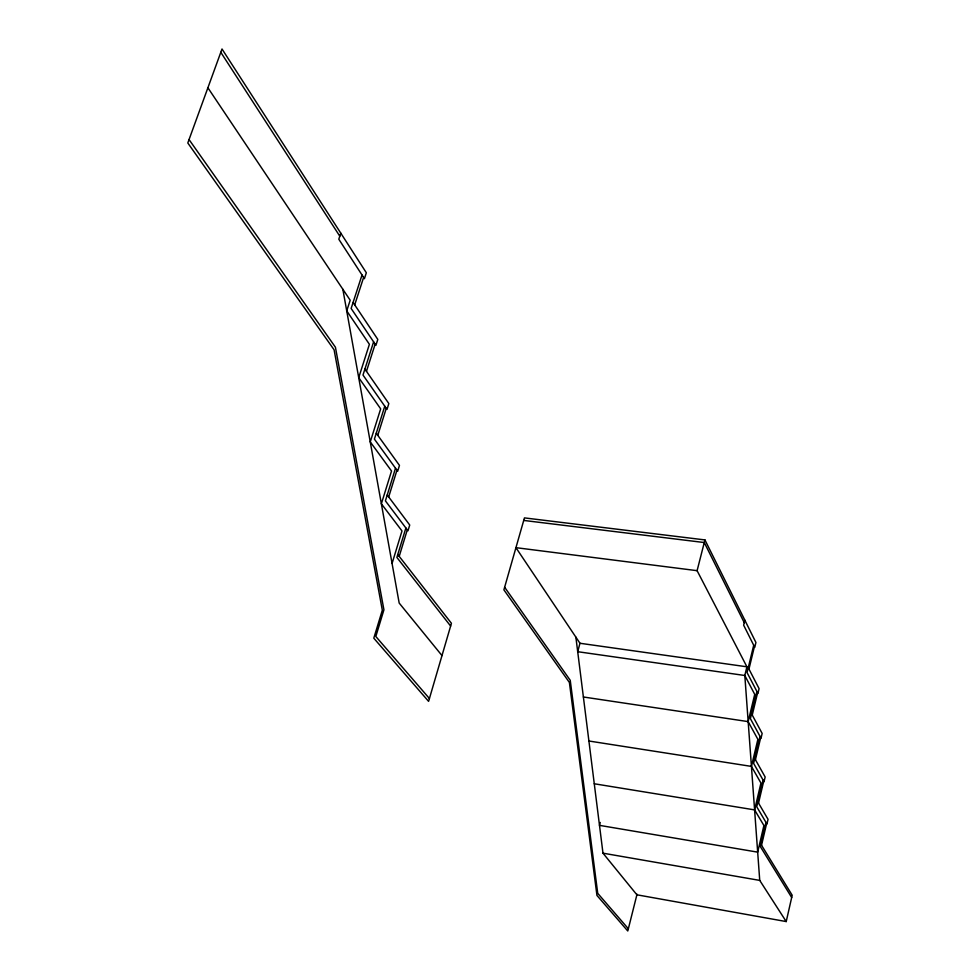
<?xml version="1.0" encoding="UTF-8"?>
<svg xmlns="http://www.w3.org/2000/svg" width="980" height="980" viewBox="0 0 980 980"><rect width="100%" height="100%" fill="white"/><g stroke="black" fill="none" stroke-linecap="round" stroke-linejoin="round"><path stroke-width="1.47" d="M575.873 637.135L602.982 853.176L636.89 894.801L786.217 921.567L792.195 895.255L760.884 844.197M761.534 845.262L766.63 823.482M765.98 822.404L760.333 846.573L791.681 897.496M600.238 822.477L599.49 825.356L757.675 852.147L763.91 825.515L754.6 809.884L760.946 783.057L751.439 766.397L757.883 739.349L748.169 721.611L754.723 694.367L744.812 675.49L746.919 666.804L697.098 570.679L704.939 539.919L524.447 517.893L503.892 589.85L569.392 682.46L596.955 895.451L627.788 931L637.037 894.201M763.053 780.019L756.732 806.761L766.948 824.021L768.038 819.317L757.871 801.971M758.532 803.098L763.702 781.17M760.027 736.397L753.608 763.346L764.02 781.734L765.147 776.993L754.759 758.52M755.433 759.721L760.688 737.622M756.915 691.488L750.386 718.646L761.019 738.234L762.158 733.444L751.55 713.783M752.248 715.057L757.589 692.787M753.706 645.244L747.066 672.598L757.932 693.448L759.084 688.622L748.255 667.698M748.965 669.058L754.404 646.629M744.861 620.23L743.649 625.167L754.747 647.327L755.923 642.476L704.939 539.919M697.098 570.679L515.933 547.661L579.976 643.272L577.698 651.7L744.812 675.49L759.733 880.395L786.217 921.567M392.074 563.451L401.996 530.94L381.367 503.806L391.535 471.013L370.256 441.907L380.669 408.856L358.717 377.643L369.399 344.311L346.724 310.856L350.191 300.223L207.895 87.771M405.879 527.975L396.888 557.449L450.629 626.061M399.203 556.383L407.288 529.837M395.516 468.207L385.41 500.866L407.986 530.768L409.726 525.023L387.223 494.998M388.693 496.958L396.961 470.204M377.778 435.328L386.267 408.341M384.773 406.21L374.409 439.138L397.684 471.196L399.473 465.414L376.271 433.221M373.613 341.849L362.992 375.046L387.002 409.407L388.84 403.576L364.903 369.093M366.459 371.346L375.156 344.139M354.699 304.866L363.617 277.45M362.024 275L351.134 308.455L375.928 345.279L377.802 339.411L353.082 302.453M340.807 233.179L338.798 239.218L364.413 278.675L366.336 272.759L222.007 49L187.805 142.982L334.082 349.787L382.323 610.185L373.797 638.188L428.591 701.361L451.437 623.305L397.782 554.545M523.712 520.429L704.277 542.54L744.261 622.692M579.976 643.272L746.919 666.804M583.382 696.988L748.169 721.611M588.907 741.003L751.439 766.397M594.272 783.767L754.6 809.884M602.982 853.176L759.733 880.395M429.424 698.532L375.818 636.486L383.927 609.817L335.417 347.214L189.042 139.564M628.352 928.77L597.726 893.331L570.238 680.316L504.627 587.24M441.992 655.583L399.179 603.055L342.841 289.247M220.806 52.308L339.803 236.192"/></g></svg>
